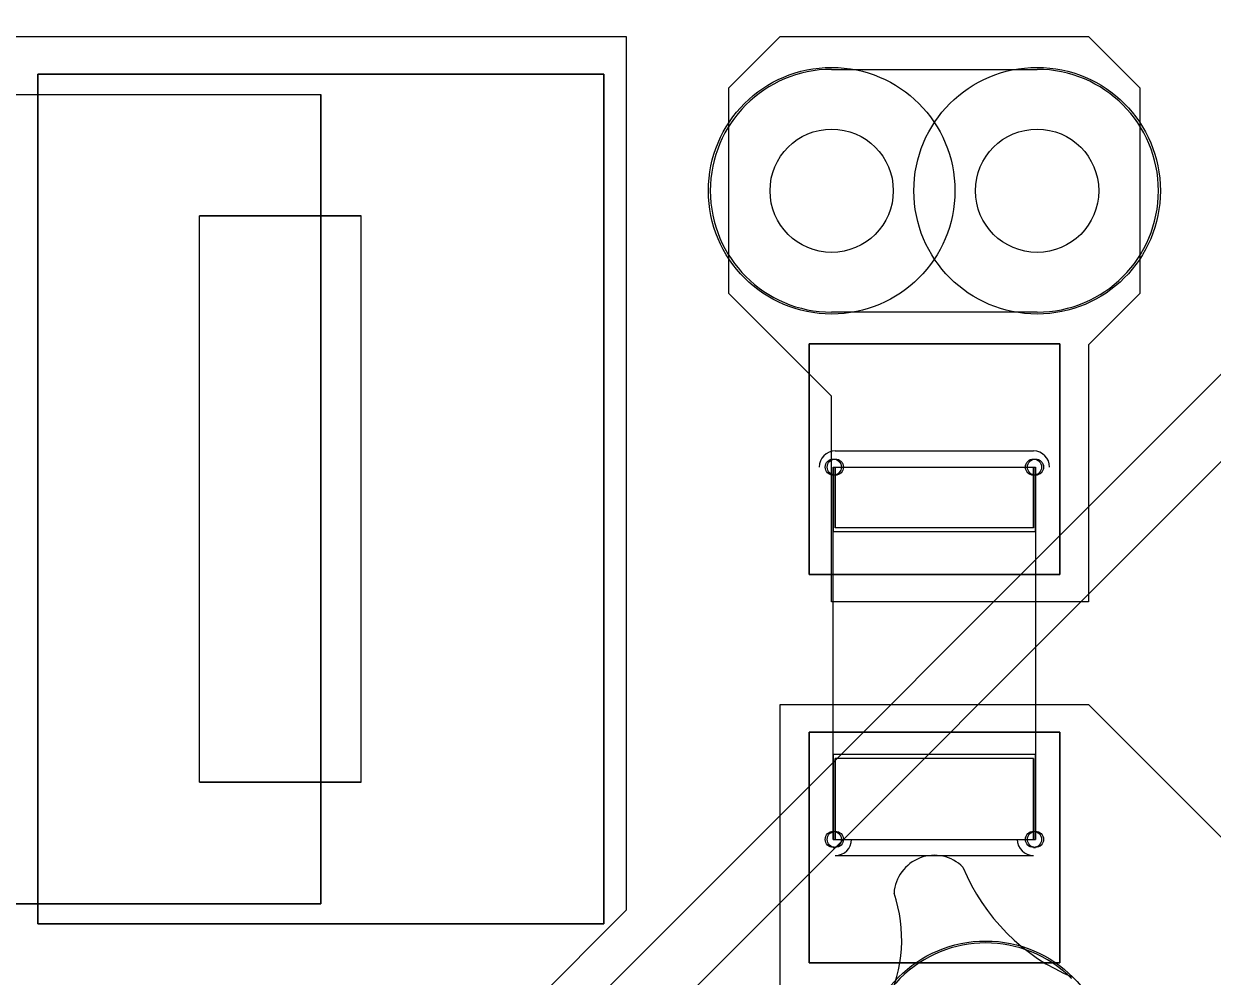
# Model space of a CAD drawing. Extents: x -14 to 27.9, y 0 to 17.8.
# Drawn here: x 3.717 to 6.658, y 12.661 to 15.018 of the extents above; entities that cross this region are included whole.
import ezdxf

# ---------------------------------------------------------------- set-up
doc = ezdxf.new("R2010")
doc.units = 0
doc.header["$MEASUREMENT"] = 0
doc.layers.add('Feature', color=7, linetype='CONTINUOUS')

msp = doc.modelspace()

# ---------------------------------------------------------------- linework, layer by layer
at = {"layer": 'Feature'}
for p, q in [((5.0673, 12.5411, -1.96222), (7.5438, 15.0176, -1.96222)), ((3.683, 14.986, 0.000305), (5.207, 14.986, 0.000305)), ((5.207, 14.986, 0.000305), (5.207, 12.827, 0.000305)), ((5.461, 14.859, 0.000305), (5.588, 14.986, 0.000305)), ((5.588, 14.986, 0.000305), (6.35, 14.986, 0.000305)), ((6.35, 14.986, 0.000305), (6.477, 14.859, 0.000305)), ((7.6962, 14.9544, -1.96222), (5.2197, 12.4779, -1.96222)), ((3.752, 14.893, 0.000305), (5.152, 14.893, 0.000305)), ((3.752, 12.793, 0.000305), (3.752, 14.893, 0.000305)), ((3.752, 12.793, 0.000305), (3.752, 14.893, 0.000305)), ((3.752, 14.893, 0.001305), (3.752, 12.793, 0.001305)), ((3.752, 14.893, 0.000305), (3.752, 14.893, 0.001305)), ((3.752, 14.893, 0.000305), (5.152, 14.893, 0.000305)), ((3.752, 14.893, 0.000305), (3.752, 14.893, 0.001305)), ((5.152, 14.893, 0.001305), (3.752, 14.893, 0.001305)), ((5.152, 14.893, 0.001305), (3.752, 14.893, 0.001305)), ((3.752, 14.893, 0.001305), (3.752, 12.793, 0.001305)), ((3.752, 14.893, 0.000305), (5.152, 14.893, 0.000305)), ((3.752, 12.793, 0.000305), (3.752, 14.893, 0.000305)), ((5.152, 14.893, 0.000305), (5.152, 12.793, 0.000305)), ((5.152, 14.893, 0.000305), (5.152, 12.793, 0.000305)), ((5.152, 14.893, 0.000305), (5.152, 14.893, 0.001305)), ((5.152, 12.793, 0.001305), (5.152, 14.893, 0.001305)), ((5.152, 14.893, 0.000305), (5.152, 14.893, 0.001305)), ((5.152, 12.793, 0.001305), (5.152, 14.893, 0.001305)), ((5.152, 14.893, 0.000305), (5.152, 12.793, 0.000305)), ((5.715, 14.905, -1.96222), (6.223, 14.905, -1.96222)), ((5.461, 14.351, 0.000305), (5.461, 14.859, 0.000305)), ((6.477, 14.859, 0.000305), (6.477, 14.351, 0.000305)), ((2.152, 14.843, 1.1), (4.452, 14.843, 1.1)), ((2.152, 14.843, 1.1), (4.452, 14.843, 1.1)), ((2.152, 14.843, 0.1), (4.452, 14.843, 0.1)), ((2.152, 14.843, 0.1), (4.452, 14.843, 0.1)), ((4.452, 14.843, 1.1), (4.452, 12.843, 1.1)), ((4.452, 14.843, 0.1), (4.452, 14.843, 1.1)), ((4.452, 14.843, 1.1), (4.452, 12.843, 1.1)), ((4.452, 14.543, 0.1), (4.452, 14.843, 0.1)), ((4.452, 14.843, 0.1), (4.452, 14.843, 1.1)), ((4.452, 14.543, 0.1), (4.452, 14.843, 0.1)), ((5.8674, 14.605, -1.96192), (5.8674, 14.605)), ((5.8674, 14.605, -1.96192), (5.8674, 14.605)), ((6.3754, 14.605, -1.96192), (6.3754, 14.605)), ((6.3754, 14.605, -1.96192), (6.3754, 14.605)), ((4.452, 14.543, 0.1), (4.152, 14.543, 0.1)), ((4.152, 13.143, 0.1), (4.152, 14.543, 0.1)), ((4.152, 14.543, 0.1), (4.152, 14.543)), ((4.152, 13.143), (4.152, 14.543)), ((4.152, 13.143, 0.1), (4.152, 14.543, 0.1)), ((4.152, 14.543), (4.552, 14.543)), ((4.152, 13.143), (4.152, 14.543)), ((4.152, 14.543), (4.552, 14.543)), ((4.152, 14.543, 0.1), (4.152, 14.543)), ((4.452, 14.543, 0.1), (4.152, 14.543, 0.1)), ((4.452, 13.143, 0.5), (4.452, 14.543, 0.5)), ((4.452, 14.543, 0.5), (4.452, 14.543, 0.1)), ((4.552, 14.543, 0.5), (4.452, 14.543, 0.5)), ((4.452, 13.143, 0.5), (4.452, 14.543, 0.5)), ((4.452, 14.543, 0.5), (4.452, 14.543, 0.1)), ((4.552, 14.543, 0.5), (4.452, 14.543, 0.5)), ((4.552, 13.143), (4.552, 14.543)), ((4.552, 14.543), (4.552, 14.543, 0.5)), ((4.552, 13.143, 0.5), (4.552, 14.543, 0.5)), ((4.552, 13.143), (4.552, 14.543)), ((4.552, 13.143, 0.5), (4.552, 14.543, 0.5)), ((4.552, 14.543), (4.552, 14.543, 0.5)), ((5.715, 14.097, 0.000305), (5.461, 14.351, 0.000305)), ((6.477, 14.351, 0.000305), (6.35, 14.224, 0.000305)), ((6.223, 14.305, -1.96222), (5.715, 14.305, -1.96222)), ((5.659, 13.657, 0.000305), (5.659, 14.227, 0.000305)), ((5.659, 14.227, 0.000305), (6.279, 14.227, 0.000305)), ((5.659, 14.227, 0.000305), (6.279, 14.227, 0.000305)), ((5.659, 14.227, 0.000305), (5.659, 14.227, 0.001305)), ((6.279, 14.227, 0.001305), (5.659, 14.227, 0.001305)), ((5.659, 13.657, 0.000305), (5.659, 14.227, 0.000305)), ((5.659, 14.227, 0.001305), (5.659, 13.657, 0.001305)), ((5.659, 14.227, 0.000305), (5.659, 14.227, 0.001305)), ((5.659, 14.227, 0.001305), (5.659, 13.657, 0.001305)), ((6.279, 14.227, 0.001305), (5.659, 14.227, 0.001305)), ((5.659, 13.657, 0.000305), (5.659, 14.227, 0.000305)), ((5.659, 14.227, 0.000305), (6.279, 14.227, 0.000305)), ((6.279, 14.227, 0.000305), (6.279, 13.657, 0.000305)), ((6.279, 14.227, 0.000305), (6.279, 14.227, 0.001305)), ((6.279, 14.227, 0.000305), (6.279, 13.657, 0.000305)), ((6.279, 14.227, 0.000305), (6.279, 14.227, 0.001305)), ((6.279, 13.657, 0.001305), (6.279, 14.227, 0.001305)), ((6.279, 13.657, 0.001305), (6.279, 14.227, 0.001305)), ((6.279, 14.227, 0.000305), (6.279, 13.657, 0.000305)), ((6.35, 14.224, 0.000305), (6.35, 13.589, 0.000305)), ((5.715, 13.589, 0.000305), (5.715, 14.097, 0.000305)), ((5.719, 13.942, 0.285), (5.719, 13.942, 0.015)), ((5.719, 13.942, 0.285), (5.724, 13.942, 0.285)), ((5.719, 13.942, 0.015), (5.724, 13.942, 0.015)), ((5.719, 13.942, 0.285), (5.719, 13.942, 0.015)), ((5.719, 13.942, 0.015), (5.724, 13.942, 0.015)), ((5.719, 13.942, 0.285), (5.724, 13.942, 0.285)), ((5.724, 13.962, 0.285), (5.724, 13.962, 0.015)), ((5.724, 13.962, 0.285), (6.214, 13.962, 0.285)), ((5.724, 13.962, 0.015), (6.214, 13.962, 0.015)), ((5.724, 13.962, 0.285), (5.724, 13.962, 0.015)), ((5.724, 13.962, 0.285), (6.214, 13.962, 0.285)), ((5.724, 13.962, 0.015), (6.214, 13.962, 0.015)), ((5.724, 13.942, 0.285), (5.724, 13.942, 0.015)), ((5.724, 13.942, 0.285), (5.724, 13.942, 0.015)), ((6.214, 13.962, 0.285), (6.214, 13.962, 0.015)), ((6.214, 13.962, 0.285), (6.214, 13.962, 0.015)), ((6.214, 13.942, 0.015), (6.219, 13.942, 0.015)), ((6.214, 13.942, 0.015), (6.219, 13.942, 0.015)), ((6.214, 13.942, 0.285), (6.214, 13.942, 0.015)), ((6.214, 13.942, 0.285), (6.219, 13.942, 0.285)), ((6.214, 13.942, 0.285), (6.219, 13.942, 0.285)), ((6.214, 13.942, 0.285), (6.214, 13.942, 0.015)), ((6.219, 13.942, 0.285), (6.219, 13.942, 0.015)), ((6.219, 13.942, 0.285), (6.219, 13.942, 0.015)), ((5.719, 13.922, -0.005), (5.719, 13.762, -0.005)), ((5.719, 13.922, -0.005), (5.724, 13.922, -0.005)), ((5.719, 13.922, 0.305), (5.724, 13.922, 0.305)), ((5.719, 13.762, 0.305), (5.719, 13.922, 0.305)), ((5.719, 13.762, 0.305), (5.719, 13.922, 0.305)), ((5.719, 13.922, -0.005), (5.719, 13.762, -0.005)), ((5.719, 13.922, -0.005), (5.724, 13.922, -0.005)), ((5.719, 13.922, 0.305), (5.724, 13.922, 0.305)), ((5.724, 13.922, -0.005), (5.724, 13.772, -0.005)), ((5.724, 13.772, 0.305), (5.724, 13.922, 0.305)), ((5.724, 13.772, 0.305), (5.724, 13.922, 0.305)), ((5.724, 13.772, 0.325), (5.724, 13.922, 0.325)), ((5.724, 13.922, -0.025), (5.724, 13.772, -0.025)), ((5.724, 13.922, -0.005), (5.724, 13.772, -0.005)), ((5.724, 13.922, 0.325), (6.214, 13.922, 0.325)), ((5.724, 13.772, 0.325), (5.724, 13.922, 0.325)), ((5.724, 13.922, 0.325), (6.214, 13.922, 0.325)), ((5.724, 13.922, -0.025), (6.214, 13.922, -0.025)), ((5.724, 13.922, -0.025), (6.214, 13.922, -0.025)), ((5.724, 13.922, -0.025), (5.724, 13.772, -0.025)), ((6.214, 13.922, -0.005), (6.219, 13.922, -0.005)), ((6.214, 13.922, -0.005), (6.214, 13.772, -0.005)), ((6.214, 13.922, -0.005), (6.219, 13.922, -0.005)), ((6.214, 13.922, 0.305), (6.219, 13.922, 0.305)), ((6.214, 13.922, 0.305), (6.219, 13.922, 0.305)), ((6.214, 13.772, 0.305), (6.214, 13.922, 0.305)), ((6.214, 13.922, -0.005), (6.214, 13.772, -0.005)), ((6.214, 13.922, -0.025), (6.214, 13.772, -0.025)), ((6.214, 13.772, 0.325), (6.214, 13.922, 0.325)), ((6.214, 13.772, 0.305), (6.214, 13.922, 0.305)), ((6.214, 13.772, 0.325), (6.214, 13.922, 0.325)), ((6.214, 13.922, -0.025), (6.214, 13.772, -0.025)), ((6.219, 13.922, -0.005), (6.219, 13.762, -0.005)), ((6.219, 13.762, 0.305), (6.219, 13.922, 0.305)), ((6.219, 13.922, -0.005), (6.219, 13.762, -0.005)), ((6.219, 13.762, 0.305), (6.219, 13.922, 0.305)), ((6.214, 13.772, -0.005), (5.724, 13.772, -0.005)), ((6.214, 13.772, 0.305), (5.724, 13.772, 0.305)), ((5.724, 13.772, 0.305), (5.724, 13.772, 0.325)), ((5.724, 13.772, -0.025), (5.724, 13.772, -0.005)), ((6.214, 13.772, 0.305), (5.724, 13.772, 0.305)), ((6.214, 13.772, 0.325), (5.724, 13.772, 0.325)), ((5.724, 13.772, 0.305), (5.724, 13.772, 0.325)), ((6.214, 13.772, 0.325), (5.724, 13.772, 0.325)), ((6.214, 13.772, -0.025), (5.724, 13.772, -0.025)), ((6.214, 13.772, -0.005), (5.724, 13.772, -0.005)), ((5.724, 13.772, -0.025), (5.724, 13.772, -0.005)), ((6.214, 13.772, -0.025), (5.724, 13.772, -0.025)), ((6.214, 13.772, -0.025), (6.214, 13.772, -0.005)), ((6.214, 13.772, 0.305), (6.214, 13.772, 0.325)), ((6.214, 13.772, 0.305), (6.214, 13.772, 0.325)), ((6.214, 13.772, -0.025), (6.214, 13.772, -0.005)), ((6.219, 13.762, 0.325), (5.719, 13.762, 0.325)), ((5.719, 13.212, 0.325), (5.719, 13.762, 0.325)), ((5.719, 13.212, -0.025), (5.719, 13.762, -0.025)), ((6.219, 13.762, -0.025), (5.719, 13.762, -0.025)), ((6.219, 13.762, -0.025), (5.719, 13.762, -0.025)), ((5.719, 13.762, -0.025), (5.719, 13.762, -0.005)), ((6.219, 13.762, -0.005), (5.719, 13.762, -0.005)), ((6.219, 13.762, -0.005), (5.719, 13.762, -0.005)), ((6.219, 13.762, 0.305), (5.719, 13.762, 0.305)), ((6.219, 13.762, 0.325), (5.719, 13.762, 0.325)), ((6.219, 13.762, 0.305), (5.719, 13.762, 0.305)), ((5.719, 13.762, 0.325), (5.719, 13.762, 0.305)), ((5.719, 13.212, 0.325), (5.719, 13.762, 0.325)), ((5.719, 13.762, 0.325), (5.719, 13.762, 0.305)), ((5.719, 13.762, -0.025), (5.719, 13.762, -0.005)), ((5.719, 13.212, -0.025), (5.719, 13.762, -0.025)), ((6.219, 13.762, 0.325), (6.219, 13.212, 0.325)), ((6.219, 13.762, -0.025), (6.219, 13.212, -0.025)), ((6.219, 13.762, -0.025), (6.219, 13.762, -0.005)), ((6.219, 13.762, 0.325), (6.219, 13.762, 0.305)), ((6.219, 13.762, 0.325), (6.219, 13.212, 0.325)), ((6.219, 13.762, -0.025), (6.219, 13.212, -0.025)), ((6.219, 13.762, -0.025), (6.219, 13.762, -0.005)), ((6.219, 13.762, 0.325), (6.219, 13.762, 0.305)), ((6.279, 13.657, 0.000305), (5.659, 13.657, 0.000305)), ((6.279, 13.657, 0.000305), (5.659, 13.657, 0.000305)), ((5.659, 13.657, 0.001305), (6.279, 13.657, 0.001305)), ((5.659, 13.657, 0.000305), (5.659, 13.657, 0.001305)), ((5.659, 13.657, 0.000305), (5.659, 13.657, 0.001305)), ((5.659, 13.657, 0.001305), (6.279, 13.657, 0.001305)), ((6.279, 13.657, 0.000305), (5.659, 13.657, 0.000305)), ((6.279, 13.657, 0.000305), (6.279, 13.657, 0.001305)), ((6.279, 13.657, 0.000305), (6.279, 13.657, 0.001305)), ((6.35, 13.589, 0.000305), (5.715, 13.589, 0.000305)), ((5.588, 13.335, 0.000305), (6.35, 13.335, 0.000305)), ((5.588, 12.446, 0.000305), (5.588, 13.335, 0.000305)), ((6.35, 13.335, 0.000305), (6.731, 12.954, 0.000305)), ((5.659, 12.697, 0.000305), (5.659, 13.267, 0.000305)), ((5.659, 13.267, 0.000305), (6.279, 13.267, 0.000305)), ((5.659, 13.267, 0.000305), (6.279, 13.267, 0.000305)), ((5.659, 13.267, 0.000305), (5.659, 13.267, 0.001305)), ((6.279, 13.267, 0.001305), (5.659, 13.267, 0.001305)), ((5.659, 12.697, 0.000305), (5.659, 13.267, 0.000305)), ((5.659, 13.267, 0.001305), (5.659, 12.697, 0.001305)), ((5.659, 13.267, 0.000305), (5.659, 13.267, 0.001305)), ((5.659, 13.267, 0.001305), (5.659, 12.697, 0.001305)), ((6.279, 13.267, 0.001305), (5.659, 13.267, 0.001305)), ((5.659, 12.697, 0.000305), (5.659, 13.267, 0.000305)), ((5.659, 13.267, 0.000305), (6.279, 13.267, 0.000305)), ((6.279, 13.267, 0.000305), (6.279, 12.697, 0.000305)), ((6.279, 13.267, 0.000305), (6.279, 13.267, 0.001305)), ((6.279, 13.267, 0.000305), (6.279, 12.697, 0.000305)), ((6.279, 13.267, 0.000305), (6.279, 13.267, 0.001305)), ((6.279, 12.697, 0.001305), (6.279, 13.267, 0.001305)), ((6.279, 12.697, 0.001305), (6.279, 13.267, 0.001305)), ((6.279, 13.267, 0.000305), (6.279, 12.697, 0.000305)), ((6.219, 13.212, 0.325), (5.719, 13.212, 0.325)), ((6.219, 13.212, 0.325), (5.719, 13.212, 0.325)), ((5.719, 13.212, 0.325), (5.719, 13.212, 0.305)), ((6.219, 13.212, 0.305), (5.719, 13.212, 0.305)), ((5.719, 13.212, -0.005), (5.719, 13.002, -0.005)), ((6.219, 13.212, -0.005), (5.719, 13.212, -0.005)), ((6.219, 13.212, -0.025), (5.719, 13.212, -0.025)), ((6.219, 13.212, -0.005), (5.719, 13.212, -0.005)), ((5.719, 13.212, -0.025), (5.719, 13.212, -0.005)), ((6.219, 13.212, -0.025), (5.719, 13.212, -0.025)), ((5.719, 13.212, -0.005), (5.719, 13.002, -0.005)), ((5.719, 13.002, 0.305), (5.719, 13.212, 0.305)), ((5.719, 13.212, 0.325), (5.719, 13.212, 0.305)), ((5.719, 13.212, -0.025), (5.719, 13.212, -0.005)), ((6.219, 13.212, 0.305), (5.719, 13.212, 0.305)), ((5.719, 13.002, 0.305), (5.719, 13.212, 0.305)), ((6.219, 13.212, 0.325), (6.219, 13.212, 0.305)), ((6.219, 13.212, -0.005), (6.219, 13.002, -0.005)), ((6.219, 13.212, -0.025), (6.219, 13.212, -0.005)), ((6.219, 13.212, 0.325), (6.219, 13.212, 0.305)), ((6.219, 13.002, 0.305), (6.219, 13.212, 0.305)), ((6.219, 13.212, -0.005), (6.219, 13.002, -0.005)), ((6.219, 13.212, -0.025), (6.219, 13.212, -0.005)), ((6.219, 13.002, 0.305), (6.219, 13.212, 0.305)), ((6.214, 13.202, -0.005), (5.724, 13.202, -0.005)), ((5.724, 13.202, -0.005), (5.724, 13.002, -0.005)), ((5.724, 13.202, -0.005), (5.724, 13.002, -0.005)), ((5.724, 13.202, -0.005), (5.724, 13.202, -0.025)), ((5.724, 13.202, -0.025), (5.724, 13.002, -0.025)), ((5.724, 13.002, 0.325), (5.724, 13.202, 0.325)), ((5.724, 13.202, 0.325), (5.724, 13.202, 0.305)), ((5.724, 13.002, 0.305), (5.724, 13.202, 0.305)), ((5.724, 13.002, 0.305), (5.724, 13.202, 0.305)), ((6.214, 13.202, 0.305), (5.724, 13.202, 0.305)), ((6.214, 13.202, 0.305), (5.724, 13.202, 0.305)), ((5.724, 13.202, 0.325), (5.724, 13.202, 0.305)), ((6.214, 13.202, 0.325), (5.724, 13.202, 0.325)), ((6.214, 13.202, 0.325), (5.724, 13.202, 0.325)), ((5.724, 13.002, 0.325), (5.724, 13.202, 0.325)), ((5.724, 13.202, -0.025), (5.724, 13.002, -0.025)), ((6.214, 13.202, -0.025), (5.724, 13.202, -0.025)), ((6.214, 13.202, -0.005), (5.724, 13.202, -0.005)), ((6.214, 13.202, -0.025), (5.724, 13.202, -0.025)), ((5.724, 13.202, -0.005), (5.724, 13.202, -0.025)), ((6.214, 13.202, -0.005), (6.214, 13.002, -0.005)), ((6.214, 13.002, 0.305), (6.214, 13.202, 0.305)), ((6.214, 13.202, 0.325), (6.214, 13.202, 0.305)), ((6.214, 13.002, 0.325), (6.214, 13.202, 0.325)), ((6.214, 13.202, -0.025), (6.214, 13.002, -0.025)), ((6.214, 13.202, -0.005), (6.214, 13.202, -0.025)), ((6.214, 13.202, -0.005), (6.214, 13.002, -0.005)), ((6.214, 13.002, 0.305), (6.214, 13.202, 0.305)), ((6.214, 13.202, 0.325), (6.214, 13.202, 0.305)), ((6.214, 13.002, 0.325), (6.214, 13.202, 0.325)), ((6.214, 13.202, -0.025), (6.214, 13.002, -0.025)), ((6.214, 13.202, -0.005), (6.214, 13.202, -0.025)), ((4.452, 13.143, 0.1), (4.152, 13.143, 0.1)), ((4.152, 13.143, 0.1), (4.152, 13.143)), ((4.152, 13.143), (4.552, 13.143)), ((4.452, 13.143, 0.1), (4.152, 13.143, 0.1)), ((4.152, 13.143, 0.1), (4.152, 13.143)), ((4.152, 13.143), (4.552, 13.143)), ((4.452, 12.843, 0.1), (4.452, 13.143, 0.1)), ((4.452, 13.143, 0.5), (4.452, 13.143, 0.1)), ((4.452, 12.843, 0.1), (4.452, 13.143, 0.1)), ((4.552, 13.143, 0.5), (4.452, 13.143, 0.5)), ((4.452, 13.143, 0.5), (4.452, 13.143, 0.1)), ((4.552, 13.143, 0.5), (4.452, 13.143, 0.5)), ((4.552, 13.143), (4.552, 13.143, 0.5)), ((4.552, 13.143), (4.552, 13.143, 0.5)), ((5.719, 13.002, -0.005), (5.724, 13.002, -0.005)), ((5.719, 13.002, 0.305), (5.724, 13.002, 0.305)), ((5.719, 13.002, 0.305), (5.724, 13.002, 0.305)), ((5.719, 13.002, -0.005), (5.724, 13.002, -0.005)), ((5.724, 13.002, 0.325), (6.214, 13.002, 0.325)), ((5.724, 13.002, 0.325), (6.214, 13.002, 0.325)), ((5.724, 13.002, -0.025), (6.214, 13.002, -0.025)), ((5.724, 13.002, -0.025), (6.214, 13.002, -0.025)), ((6.214, 13.002, -0.005), (6.219, 13.002, -0.005)), ((6.214, 13.002, -0.005), (6.219, 13.002, -0.005)), ((6.214, 13.002, 0.305), (6.219, 13.002, 0.305)), ((6.214, 13.002, 0.305), (6.219, 13.002, 0.305)), ((5.719, 12.982, 0.015), (5.719, 12.982, 0.285)), ((5.719, 12.982, 0.015), (5.719, 12.982, 0.285)), ((5.719, 12.982, 0.015), (5.724, 12.982, 0.015)), ((5.719, 12.982, 0.285), (5.724, 12.982, 0.285)), ((5.719, 12.982, 0.285), (5.724, 12.982, 0.285)), ((5.719, 12.982, 0.015), (5.724, 12.982, 0.015)), ((5.724, 12.982, 0.015), (5.724, 12.982, 0.285)), ((5.724, 12.982, 0.015), (5.724, 12.982, 0.285)), ((6.214, 12.982, 0.015), (6.219, 12.982, 0.015)), ((6.214, 12.982, 0.015), (6.219, 12.982, 0.015)), ((6.214, 12.982, 0.285), (6.219, 12.982, 0.285)), ((6.214, 12.982, 0.015), (6.214, 12.982, 0.285)), ((6.214, 12.982, 0.015), (6.214, 12.982, 0.285)), ((6.214, 12.982, 0.285), (6.219, 12.982, 0.285)), ((6.219, 12.982, 0.015), (6.219, 12.982, 0.285)), ((6.219, 12.982, 0.015), (6.219, 12.982, 0.285)), ((5.724, 12.962, 0.015), (5.724, 12.962, 0.285)), ((5.724, 12.962, 0.285), (6.214, 12.962, 0.285)), ((5.724, 12.962, 0.015), (6.214, 12.962, 0.015)), ((5.724, 12.962, 0.285), (6.214, 12.962, 0.285)), ((5.724, 12.962, 0.015), (5.724, 12.962, 0.285)), ((5.724, 12.962, 0.015), (6.214, 12.962, 0.015)), ((6.214, 12.962, 0.015), (6.214, 12.962, 0.285)), ((6.214, 12.962, 0.015), (6.214, 12.962, 0.285)), ((4.452, 12.843, 1.1), (2.152, 12.843, 1.1)), ((2.152, 12.843, 0.1), (4.452, 12.843, 0.1)), ((4.452, 12.843, 1.1), (2.152, 12.843, 1.1)), ((2.152, 12.843, 0.1), (4.452, 12.843, 0.1)), ((4.452, 12.843, 0.1), (4.452, 12.843, 1.1)), ((4.452, 12.843, 0.1), (4.452, 12.843, 1.1)), ((5.207, 12.827, 0.000305), (4.699, 12.319, 0.000305)), ((5.152, 12.793, 0.000305), (3.752, 12.793, 0.000305)), ((5.152, 12.793, 0.000305), (3.752, 12.793, 0.000305)), ((3.752, 12.793, 0.001305), (5.152, 12.793, 0.001305)), ((3.752, 12.793, 0.000305), (3.752, 12.793, 0.001305)), ((3.752, 12.793, 0.000305), (3.752, 12.793, 0.001305)), ((3.752, 12.793, 0.001305), (5.152, 12.793, 0.001305)), ((5.152, 12.793, 0.000305), (3.752, 12.793, 0.000305)), ((5.152, 12.793, 0.000305), (5.152, 12.793, 0.001305)), ((5.152, 12.793, 0.000305), (5.152, 12.793, 0.001305)), ((6.279, 12.697, 0.000305), (5.659, 12.697, 0.000305)), ((6.279, 12.697, 0.000305), (5.659, 12.697, 0.000305)), ((5.659, 12.697, 0.001305), (6.279, 12.697, 0.001305)), ((5.659, 12.697, 0.000305), (5.659, 12.697, 0.001305)), ((5.659, 12.697, 0.000305), (5.659, 12.697, 0.001305)), ((5.659, 12.697, 0.001305), (6.279, 12.697, 0.001305)), ((6.279, 12.697, 0.000305), (5.659, 12.697, 0.000305)), ((6.279, 12.697, 0.000305), (6.279, 12.697, 0.001305)), ((6.279, 12.697, 0.000305), (6.279, 12.697, 0.001305))]:
    msp.add_line(p, q, dxfattribs=at)
for centre, radius in [((5.715, 14.605), 0.3048), ((6.223, 14.605), 0.3048), ((5.715, 14.605), 0.1524), ((5.715, 14.605), 0.1524), ((5.715, 14.605), 0.1524), ((5.715, 14.605), 0.1524), ((6.223, 14.605), 0.1524), ((6.223, 14.605), 0.1524), ((6.223, 14.605), 0.1524), ((6.223, 14.605), 0.1524), ((5.719, 13.922), 0.02), ((5.719, 13.922), 0.02), ((5.719, 13.922), 0.02), ((5.719, 13.922), 0.02), ((5.724, 13.922), 0.02), ((5.724, 13.922), 0.02), ((5.724, 13.922), 0.02), ((5.724, 13.922), 0.02), ((6.214, 13.922), 0.02), ((6.214, 13.922), 0.02), ((6.214, 13.922), 0.02), ((6.214, 13.922), 0.02), ((6.219, 13.922), 0.02), ((6.219, 13.922), 0.02), ((6.219, 13.922), 0.02), ((6.219, 13.922), 0.02), ((5.719, 13.002), 0.02), ((5.719, 13.002), 0.02), ((5.719, 13.002), 0.02), ((5.719, 13.002), 0.02), ((5.724, 13.002), 0.02), ((5.724, 13.002), 0.02), ((5.724, 13.002), 0.02), ((5.724, 13.002), 0.02), ((6.214, 13.002), 0.02), ((6.214, 13.002), 0.02), ((6.214, 13.002), 0.02), ((6.214, 13.002), 0.02), ((6.219, 13.002), 0.02), ((6.219, 13.002), 0.02), ((6.219, 13.002), 0.02), ((6.219, 13.002), 0.02), ((6.096, 12.446), 0.3048)]:
    msp.add_circle(centre, radius, dxfattribs=at)
for centre, radius, start, end in [((5.715, 14.605, -1.96222), 0.3, 90, -90), ((6.223, 14.605, -1.96222), 0.3, -90, 90), ((5.724, 13.922, 0.015), 0.04, 90, 180), ((5.724, 13.922, 0.015), 0.04, 90, 180), ((6.214, 13.922, 0.285), 0.04, 0, 90), ((6.214, 13.922, 0.285), 0.04, 0, 90), ((5.724, 13.922, 0.285), 0.000000000144, 0, 90), ((5.724, 13.922, 0.285), 0.000000000144, 0, 90), ((6.214, 13.922, 0.015), 0.000000000144, 90, 180), ((6.214, 13.922, 0.015), 0.000000000144, 90, 180), ((5.724, 13.002, 0.015), 0.000000000144, 180, -90), ((5.724, 13.002, 0.285), 0.04, -90, 0), ((5.724, 13.002, 0.285), 0.04, -90, 0), ((5.724, 13.002, 0.015), 0.000000000144, 180, -90), ((6.214, 13.002, 0.015), 0.04, 180, -90), ((6.214, 13.002, 0.015), 0.04, 180, -90), ((6.214, 13.002, 0.285), 0.000000000144, -90, 0), ((6.214, 13.002, 0.285), 0.000000000144, -90, 0), ((5.96899, 12.8626, 0.000305), 0.099999, 44.9973, 176.269), ((6.50222, 13.1238, 0.000305), 0.500208, -157.617, -112.426), ((5.53374, 12.7545, 0.000305), 0.354503, -26.3179, 18.866), ((6.096, 12.446, -1.96222), 0.299955, 45, -135)]:
    msp.add_arc(centre, radius, start, end, dxfattribs=at)

doc.saveas('drawing.dxf')
